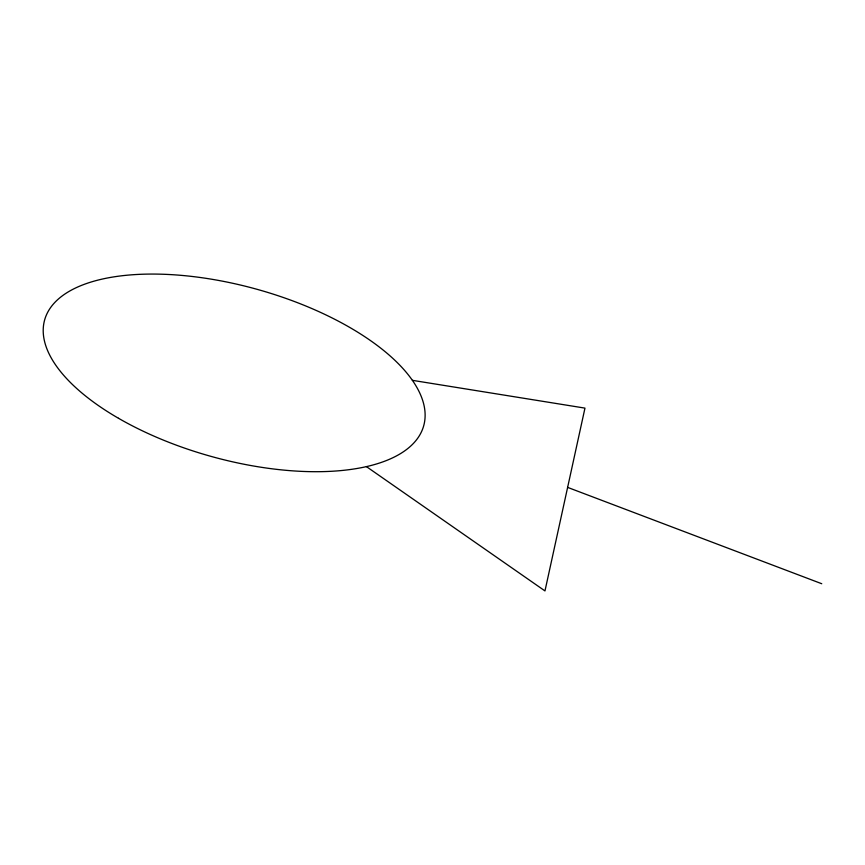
<?xml version="1.0" encoding="UTF-8"?>
<svg xmlns="http://www.w3.org/2000/svg" width="865" height="865" viewBox="0 0 865 865"><rect width="100%" height="100%" fill="white"/><g stroke="black" fill="none" stroke-linecap="round" stroke-linejoin="round"><path stroke-width="1.3" d="M412.378 380.33L584.967 408.118L544.972 590.925L366.425 466.613M567.624 487.384L821.75 583.734M118.505 418.282A196.766 86.641 15.6 0 0 423.58 426.196A196.766 86.641 15.6 0 0 160.425 274.173A196.766 86.641 15.6 0 0 118.505 418.282"/></g></svg>
